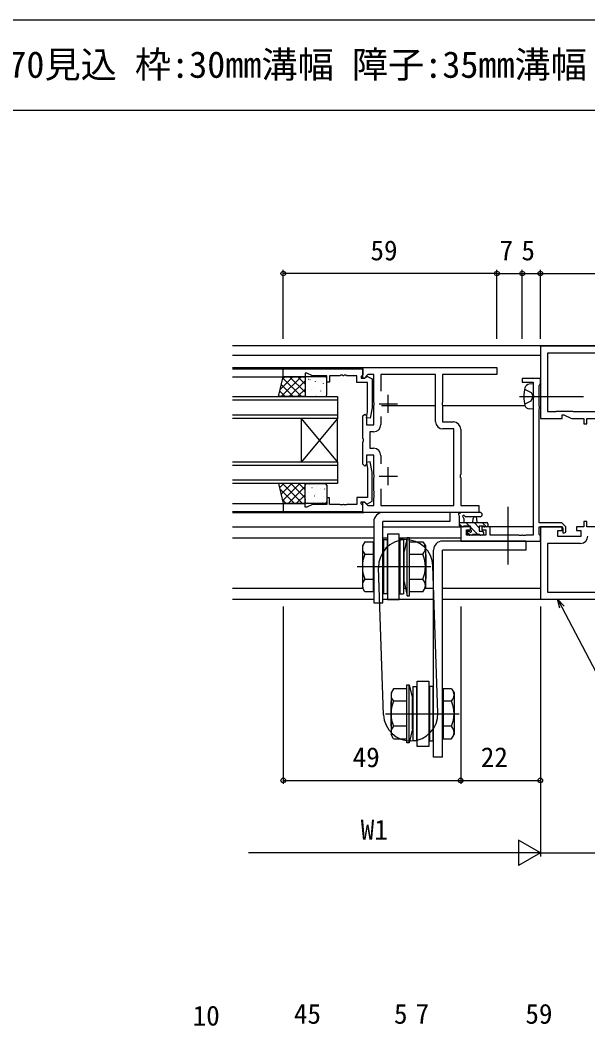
# Model space of a CAD drawing. Units: millimetres, scale not verified. Extents: x -437 to 438, y -344 to 341.
# Drawn here: x -95.2 to 61.6, y 28.5 to 306.3 of the extents above; entities that cross this region are included whole.
import ezdxf
from ezdxf.enums import TextEntityAlignment as Align

# ---------------------------------------------------------------- set-up
doc = ezdxf.new("R2010")
doc.units = ezdxf.units.MM
doc.header["$LTSCALE"] = 2
for name, color, linetype in [('0-1_USER1', 3, 'Continuous'), ('0-2_YKK_11', 7, 'Continuous'), ('0-3_YKK_12', 2, 'Continuous'), ('0-4_YKK_13', 4, 'Continuous'), ('0-6_YKK_D', 6, 'Continuous'), ('0-7_YKK_ZWAK', 7, 'Continuous')]:
    doc.layers.add(name, color=color, linetype=linetype)
doc.styles.add('ＭＳ ゴシック', font='')
doc.styles.get('ＭＳ ゴシック').set_extended_font_data('MS Gothic')

msp = doc.modelspace()

# ---------------------------------------------------------------- linework, layer by layer
at = {"layer": '0-2_YKK_11'}
for p, q in [((3.999, 200.3), (8.999, 200.3)), ((6.499, 197.8), (6.499, 202.8)), ((4.429, 196.838), (4.429, 194.57)), ((4.429, 186.03), (4.429, 183.762)), ((6.499, 177.8), (6.499, 182.8)), ((3.999, 180.3), (8.999, 180.3))]:
    msp.add_line(p, q, dxfattribs=at)
for points in [[(108.499, 216.2), (48.499, 216.2), (48.499, 196.3), (54.499, 196.3), (54.499, 197.3), (54.999, 197.3), (57.143, 196.3), (60.499, 196.3), (60.499, 194.8), (61.299, 194.8), (61.299, 196.3), (77.499, 196.3)], [(81.665, 198.23), (99.426, 198.23), (99.576, 198.3), (103.999, 198.3), (104.149, 198.23), (106.569, 198.23), (106.569, 214.27), (50.429, 214.27), (50.429, 198.23), (52.848, 198.23), (52.999, 198.3), (57.421, 198.3), (57.571, 198.23), (75.333, 198.23)], [(-0.501, 210.3), (36.499, 210.3), (36.499, 208.37), (21.499, 208.37), (21.499, 200.758), (21.379, 200.575), (21.379, 200.025), (21.499, 199.842), (21.499, 195.3), (24.499, 195.3)], [(2.499, 199.842), (2.619, 200.025), (2.619, 200.575), (2.499, 200.758), (2.499, 208.37), (0.893, 208.37), (-0.131, 207.346), (-0.501, 207.5), (-0.501, 210.3)], [(19.569, 195.37), (19.569, 208.37), (4.429, 208.37), (4.429, 203.762)], [(48.214, 199.664), (48.129, 199.827), (48.129, 205.401), (48.314, 205.601), (48.499, 205.8), (48.499, 207.3), (43.499, 207.3), (43.499, 206.3), (46.499, 206.3), (46.499, 202.758), (46.619, 202.575), (46.619, 202.025), (46.499, 201.842)], [(46.499, 201.842), (46.499, 164.03), (44.457, 164.03), (44.274, 163.91), (43.724, 163.91), (43.54, 164.03), (43.457, 164.03), (43.274, 163.91), (42.724, 163.91), (42.54, 164.03), (34.599, 164.03), (34.599, 166.3), (32.299, 166.3), (32.299, 165.5), (33.399, 165.5), (33.399, 164.03), (28.129, 164.03), (28.129, 165.5), (29.299, 165.5), (29.299, 166.3), (26.499, 166.3), (26.499, 162.4), (48.499, 162.4), (48.499, 163.83), (48.314, 164.029), (48.129, 164.229), (48.129, 166.3), (54.399, 166.3), (54.699, 166), (54.699, 164.69), (54.884, 164.572), (55.499, 164.859), (55.499, 166.331), (54.43, 167.4), (48.129, 167.4), (48.129, 198.773), (48.214, 198.936), (48.299, 199.1), (48.299, 199.5), (48.214, 199.664)], [(26.499, 193.3), (26.499, 180.758), (26.379, 180.575), (26.379, 180.025), (26.499, 179.842), (26.499, 172.23), (31.499, 172.23), (31.499, 170.3), (-0.501, 170.3), (-0.501, 173.1), (-0.131, 173.254), (0.893, 172.23), (2.499, 172.23), (2.499, 174.342), (2.619, 174.525), (2.619, 175.075), (2.499, 175.258), (2.499, 175.342), (2.619, 175.525), (2.619, 176.075), (2.499, 176.258), (2.499, 179.842), (2.619, 180.025), (2.619, 180.575), (2.499, 180.758), (2.499, 186.1), (0.499, 186.1), (0.499, 183.6), (-0.001, 183.1), (-0.501, 183.6), (-0.501, 189.842), (-0.381, 190.025), (-0.381, 190.575), (-0.501, 190.758), (-0.501, 197), (-0.001, 197.5), (0.499, 197), (0.499, 194.5), (2.499, 194.5), (2.499, 199.842)], [(2.429, 192.57), (1.429, 192.57), (1.429, 188.03), (2.429, 188.03)], [(4.429, 176.838), (4.429, 172.23), (24.569, 172.23), (24.569, 193.37), (21.569, 193.37)], [(77.499, 166.3), (61.299, 166.3), (61.299, 167.8), (60.499, 167.8), (60.499, 166.3), (58.499, 166.3), (58.499, 165.3), (59.699, 165.3), (59.699, 163.7), (53.299, 163.7), (53.299, 165.3), (54.499, 165.3), (54.499, 166.3), (48.499, 166.3), (48.499, 146.4), (108.499, 146.4)], [(50.429, 148.33), (106.569, 148.33), (106.569, 161.77), (97.369, 161.77)], [(59.629, 161.77), (50.429, 161.77), (50.429, 148.33)]]:
    msp.add_lwpolyline(points, dxfattribs=at)
for points in [[(-22.501, 210), (-0.501, 210), (-0.501, 208.37), (-0.801, 208.07), (-1.001, 207.87), (-1.001, 207.4), (-0.051, 207.4), (0.449, 207.9), (0.786, 207.9), (1.999, 207.2), (1.999, 199.192), (1.491, 196.313), (0.506, 196.487), (0.799, 198.145), (0.799, 206.2), (-2.201, 206.2), (-2.201, 208.07), (-4.993, 208.07), (-5.176, 208.19), (-5.726, 208.19), (-5.91, 208.07), (-5.993, 208.07), (-6.176, 208.19), (-6.726, 208.19), (-6.91, 208.07), (-9.701, 208.07), (-9.701, 206.3), (-10.501, 206.3), (-10.501, 208.07), (-14.436, 208.07), (-16.001, 208.8), (-16.501, 208.8), (-16.501, 207.8), (-22.501, 207.8)], [(-22.501, 170.6), (-0.501, 170.6), (-0.501, 172.23), (-0.801, 172.53), (-1.001, 172.73), (-1.001, 173.2), (-0.051, 173.2), (0.449, 172.7), (0.786, 172.7), (1.999, 173.4), (1.999, 181.408), (1.491, 184.287), (0.506, 184.113), (0.799, 182.455), (0.799, 174.4), (-2.201, 174.4), (-2.201, 172.53), (-4.993, 172.53), (-5.176, 172.41), (-5.726, 172.41), (-5.91, 172.53), (-5.993, 172.53), (-6.176, 172.41), (-6.726, 172.41), (-6.91, 172.53), (-9.701, 172.53), (-9.701, 174.3), (-10.501, 174.3), (-10.501, 172.53), (-14.436, 172.53), (-16.001, 171.8), (-16.501, 171.8), (-16.501, 172.8), (-22.501, 172.8)]]:
    msp.add_lwpolyline(points, close=True, dxfattribs=at)
for centre, start, end in [((2.429, 194.57), 270, 359.99998), ((21.569, 195.37), 180, 269.99998), ((24.499, 193.3), 359.99998, 89.99996), ((2.429, 186.03), 359.99998, 89.99996), ((59.629, 163.77), 270, 359.99998)]:
    msp.add_arc(centre, 2, start, end, dxfattribs=at)
at = {"layer": '0-3_YKK_12'}
for p, q in [((193.499, 216.3), (-36.501, 216.3)), ((48.499, 213.7), (-36.501, 213.7)), ((-36.554, 210.3), (-0.301, 210.3)), ((-36.501, 210), (-22.201, 210)), ((-36.501, 207.8), (-22.542, 207.8)), ((-7.504, 201.3), (-36.501, 201.3)), ((-36.501, 197.3), (-7.504, 197.3)), ((19.569, 199.8), (4.612, 199.8)), ((44.253, 199.8), (21.499, 199.8)), ((-7.504, 196.3), (-36.501, 196.3)), ((-17.504, 184.3), (-17.504, 196.3)), ((-7.504, 184.3), (-17.504, 196.3)), ((-7.504, 196.3), (-17.504, 184.3)), ((-7.504, 184.3), (-7.504, 196.3)), ((-7.504, 183.3), (-36.501, 183.3)), ((-36.501, 179.3), (-7.504, 179.3)), ((-7.504, 178.3), (-36.501, 178.3)), ((-36.501, 172.8), (-22.501, 172.8)), ((-36.554, 170.3), (-0.301, 170.3)), ((-36.501, 170.6), (-22.201, 170.6)), ((-36.501, 166.3), (2.499, 166.3)), ((4.999, 166.3), (26.429, 166.3)), ((46.499, 166.3), (33.729, 166.3)), ((-36.501, 163.3), (2.499, 163.3)), ((4.999, 163.3), (6.319, 163.3)), ((9.519, 163.3), (26.499, 163.3)), ((-0.517, 149.3), (-36.501, 149.3)), ((2.499, 149.3), (2.339, 149.3)), ((5.159, 149.3), (4.999, 149.3)), ((6.319, 149.3), (6.159, 149.3)), ((9.679, 149.3), (9.519, 149.3)), ((11.265, 149.3), (10.679, 149.3)), ((18.999, 149.3), (16.594, 149.3)), ((48.499, 149.3), (21.499, 149.3)), ((2.499, 146.3), (-36.501, 146.3)), ((18.999, 146.3), (4.999, 146.3)), ((135.499, 146.3), (21.499, 146.3))]:
    msp.add_line(p, q, dxfattribs=at)
for points in [[(-36.501, 202.3), (-7.504, 202.3), (-7.504, 196.3)], [(-36.501, 184.3), (-7.504, 184.3), (-7.504, 178.3)]]:
    msp.add_lwpolyline(points, dxfattribs=at)
at = {"layer": '0-4_YKK_13'}
for p, q in [((-23.361, 204.271), (-19.832, 207.8)), ((-23.087, 202.3), (-17.587, 207.8)), ((-22.638, 207.239), (-22.077, 207.8)), ((-22.603, 207.384), (-17.519, 202.3)), ((-20.842, 202.3), (-16.501, 206.64)), ((-20.774, 207.8), (-16.501, 203.527)), ((-18.529, 207.8), (-16.501, 205.772)), ((-16.501, 207.3), (-16.501, 202.8)), ((-11.001, 207.8), (-16.001, 207.8)), ((-15.609, 207.128), (-15.585, 207.084)), ((-15.14, 207.039), (-15.051, 206.992)), ((-13.719, 206.537), (-13.695, 206.493)), ((-12.9, 206.338), (-12.893, 206.331)), ((-11.528, 205.894), (-11.504, 205.85)), ((-10.501, 202.8), (-10.501, 207.3)), ((46.499, 205.8), (45.379, 205.702)), ((46.499, 205.8), (46.499, 198.8)), ((-23.482, 203.773), (-22.009, 202.3)), ((-23.042, 205.578), (-19.764, 202.3)), ((-18.597, 202.3), (-16.501, 204.395)), ((-16.343, 205.103), (-16.319, 205.06)), ((-14.622, 204.285), (-14.615, 204.278)), ((-14.152, 204.46), (-14.128, 204.417)), ((-12.262, 203.869), (-12.238, 203.825)), ((-16.001, 202.3), (-11.001, 202.3)), ((-14.886, 202.436), (-14.862, 202.392)), ((-13.486, 202.47), (-13.397, 202.423)), ((-12.417, 202.31), (-12.41, 202.303)), ((42.745, 202.3), (60.425, 202.3)), ((46.499, 198.8), (45.379, 198.898)), ((-23.557, 177.134), (-22.391, 178.3)), ((-23.117, 175.329), (-20.146, 178.3)), ((-22.705, 178.3), (-17.205, 172.8)), ((-22.678, 173.523), (-17.901, 178.3)), ((-20.46, 178.3), (-16.501, 174.341)), ((-18.215, 178.3), (-16.501, 176.586)), ((-16.001, 178.3), (-11.001, 178.3)), ((-15.179, 178.027), (-15.156, 177.983)), ((-23.484, 176.833), (-19.45, 172.8)), ((-21.156, 172.8), (-16.501, 177.454)), ((-18.911, 172.8), (-16.501, 175.209)), ((-16.501, 173.3), (-16.501, 177.8)), ((-16.398, 177.113), (-16.391, 177.107)), ((-15.612, 175.95), (-15.588, 175.906)), ((-14.622, 177.205), (-14.533, 177.158)), ((-13.722, 175.359), (-13.698, 175.315)), ((-12.988, 177.384), (-12.964, 177.34)), ((-12.211, 176.958), (-12.203, 176.951)), ((-11.098, 176.792), (-11.074, 176.748)), ((-10.501, 177.8), (-10.501, 173.3)), ((-22.761, 173.866), (-21.695, 172.8)), ((-16.666, 172.8), (-16.501, 172.964)), ((-16.346, 173.925), (-16.322, 173.881)), ((-11.001, 172.8), (-16.001, 172.8)), ((-15.915, 173.086), (-15.908, 173.079)), ((-14.154, 173.282), (-14.13, 173.238)), ((-13.933, 174.905), (-13.925, 174.898)), ((-11.728, 172.93), (-11.72, 172.923)), ((-11.53, 174.716), (-11.507, 174.672)), ((23.499, 170.3), (4.999, 170.3)), ((23.499, 170.3), (23.499, 167.8)), ((31.857, 170.3), (26.694, 170.3)), ((39.499, 171.9), (39.499, 155.9)), ((4.999, 145.3), (4.999, 167.8)), ((23.499, 167.8), (4.999, 167.8)), ((26.129, 166.6), (26.129, 169.28)), ((26.129, 167.5), (33.729, 167.5)), ((26.883, 166.3), (26.129, 167.054)), ((27.329, 168.68), (27.329, 167.5)), ((31.857, 169.1), (27.895, 169.097)), ((28.928, 166.5), (27.928, 167.5)), ((29.829, 167.5), (29.931, 168.644)), ((31.629, 166.045), (30.173, 167.5)), ((31.029, 167.5), (30.927, 168.644)), ((33.618, 166.3), (32.418, 167.5)), ((34.013, 167.296), (33.825, 167.484)), ((34.029, 167.2), (34.029, 166.6)), ((6.319, 164.3), (6.319, 146.3)), ((9.519, 164.3), (6.319, 164.3)), ((9.519, 146.3), (9.519, 164.3)), ((27.029, 166.3), (26.429, 166.3)), ((29.183, 164), (28.195, 164.988)), ((28.716, 164.088), (28.216, 164.588)), ((28.429, 165.1), (28.768, 165.1)), ((29.529, 164), (28.929, 164)), ((31.228, 164.2), (29.229, 166.2)), ((31.829, 164.2), (29.729, 164.2)), ((32.529, 164), (32.029, 164)), ((32.825, 164.849), (32.573, 165.1)), ((32.829, 164.8), (32.829, 164.3)), ((33.729, 166.3), (33.129, 166.3)), ((0.019, 162.228), (-0.661, 161.05)), ((0.019, 162.228), (2.339, 162.228)), ((2.339, 162.228), (2.339, 148.372)), ((5.159, 162.8), (5.159, 147.8)), ((5.159, 162.8), (6.159, 162.8)), ((6.159, 162.8), (6.159, 147.8)), ((9.679, 162.8), (9.679, 147.8)), ((10.679, 162.8), (9.679, 162.8)), ((10.679, 162.8), (10.679, 147.8)), ((12.339, 163.3), (11.739, 163.3)), ((12.339, 147.3), (12.339, 163.3)), ((44.499, 162.4), (21.499, 162.4)), ((44.499, 162.4), (44.499, 159.9)), ((-0.661, 161.05), (-0.661, 149.55)), ((0.019, 158.764), (2.339, 158.764)), ((10.839, 151.1), (10.839, 159.5)), ((12.339, 158.764), (16.059, 158.764)), ((16.739, 161.05), (16.739, 149.55)), ((16.839, 158.624), (16.739, 158.724)), ((16.839, 158.624), (16.839, 151.977)), ((18.999, 102.7), (18.999, 159.9)), ((21.499, 102.7), (21.499, 159.9)), ((44.499, 159.9), (21.499, 159.9)), ((18.239, 155.3), (-2.061, 155.3)), ((5.183, 114.449), (3.823, 155.049)), ((20.174, 114.951), (18.815, 155.551)), ((0.019, 151.836), (2.339, 151.836)), ((12.339, 151.836), (16.059, 151.836)), ((16.839, 151.977), (16.739, 151.877)), ((0.019, 148.372), (-0.661, 149.55)), ((2.339, 148.372), (0.019, 148.372)), ((6.159, 147.8), (5.159, 147.8)), ((9.679, 147.8), (10.679, 147.8)), ((16.059, 148.372), (12.339, 148.372)), ((16.059, 148.372), (16.739, 149.55)), ((6.319, 146.3), (9.519, 146.3)), ((11.659, 106.7), (11.659, 122.7)), ((11.659, 122.7), (12.259, 122.7)), ((14.479, 105.7), (14.479, 123.7)), ((14.479, 123.7), (17.679, 123.7)), ((17.679, 123.7), (17.679, 105.7)), ((7.259, 120.45), (7.259, 108.95)), ((13.319, 122.2), (13.319, 107.2)), ((13.319, 122.2), (14.319, 122.2)), ((14.319, 122.2), (14.319, 107.2)), ((17.839, 122.2), (17.839, 107.2)), ((18.839, 122.2), (17.839, 122.2)), ((18.839, 122.2), (18.839, 107.2)), ((21.659, 121.628), (21.659, 107.772)), ((23.978, 121.628), (21.659, 121.628)), ((23.978, 121.628), (24.659, 120.45)), ((24.659, 120.45), (24.659, 108.95)), ((7.159, 118.023), (7.259, 118.123)), ((7.159, 118.023), (7.159, 111.376)), ((11.659, 118.164), (7.939, 118.164)), ((13.159, 110.5), (13.159, 118.9)), ((23.978, 118.164), (21.659, 118.164)), ((5.759, 114.7), (26.059, 114.7)), ((7.159, 111.376), (7.259, 111.276)), ((11.659, 111.236), (7.939, 111.236)), ((23.978, 111.236), (21.659, 111.236)), ((7.939, 107.772), (7.259, 108.95)), ((23.978, 107.772), (24.659, 108.95)), ((7.939, 107.772), (11.659, 107.772)), ((14.319, 107.2), (13.319, 107.2)), ((17.679, 105.7), (14.479, 105.7)), ((17.839, 107.2), (18.839, 107.2)), ((21.659, 107.772), (23.978, 107.772)), ((21.499, 102.7), (18.999, 102.7))]:
    msp.add_line(p, q, dxfattribs=at)
for points in [[(-23.841, 202.3), (-22.501, 207.8), (-16.501, 207.8), (-16.501, 202.3)], [(-23.841, 178.3), (-22.501, 172.8), (-16.501, 172.8), (-16.501, 178.3)]]:
    msp.add_lwpolyline(points, close=True, dxfattribs=at)
for points in [[(44.135, 204.35), (45.95, 203.445), (46.559, 202.3)], [(44.135, 200.25), (45.95, 201.155), (46.559, 202.3)], [(2.499, 167.8), (2.499, 145.3), (4.999, 145.3)], [(29.229, 165.561), (29.229, 166.5), (27.229, 166.5)], [(32.929, 166.5), (31.629, 166.5), (31.629, 165.1), (32.529, 165.1)], [(11.739, 147.3), (11.739, 163.3), (10.839, 159.5)], [(12.339, 162.228), (16.059, 162.228), (16.739, 161.05)], [(10.839, 151.1), (11.739, 147.3), (12.339, 147.3)], [(12.259, 106.7), (12.259, 122.7), (13.159, 118.9)], [(11.659, 121.628), (7.939, 121.628), (7.259, 120.45)], [(13.159, 110.5), (12.259, 106.7), (11.659, 106.7)]]:
    msp.add_lwpolyline(points, dxfattribs=at)
for centre, radius, start, end in [((-16.006, 207.304), 0.496, 89.49494, 180.50506), ((-11.001, 207.3), 0.5, 0.01621, 90), ((45.493, 204.407), 1.3, 95, 164.11915), ((52.899, 202.3), 9, 164.11915, 195.88085), ((-16.001, 202.8), 0.5, 180, 270), ((-11.001, 202.8), 0.5, 270, 360), ((45.493, 200.193), 1.3, 195.88085, 265), ((-16.001, 177.8), 0.5, 90, 180), ((-11.001, 177.8), 0.5, 0, 90), ((-16.006, 173.296), 0.496, 179.49494, 270.50506), ((-11.001, 173.3), 0.5, 270, 359.98379), ((4.999, 167.8), 2.5, 90, 180), ((26.129, 169.8), 0.3, 79.47122, 240), ((25.829, 169.28), 0.3, 0, 60), ((26.238, 170.39), 0.3, 259.47122, 319.47122), ((26.694, 170), 0.3, 90, 139.47122), ((27.329, 169.2), 0.3, 19.18976, 240), ((31.856, 169.7), 0.6, 270.04023, 90.04023), ((27.029, 168.68), 0.3, 0, 60), ((27.895, 169.397), 0.3, 199.18976, 270.04023), ((30.429, 168.6), 0.5, 5.09207, 174.90793), ((33.729, 167.2), 0.3, 0, 90), ((26.429, 166.6), 0.3, 180, 270), ((27.029, 166.5), 0.2, 270, 0), ((28.429, 164.8), 0.3, 90, 225), ((28.929, 164.3), 0.3, 225, 270), ((28.768, 164.8), 0.3, 33.05573, 90), ((29.229, 165.1), 0.25, 213.05573, 56.94427), ((29.529, 165.561), 0.3, 180, 236.94427), ((29.529, 164.2), 0.2, 270, 0), ((32.029, 164.2), 0.2, 180, 270), ((32.529, 164.8), 0.3, 0, 90), ((32.529, 164.3), 0.3, 270, 0), ((33.129, 166.5), 0.2, 180, 270), ((33.729, 166.6), 0.3, 270, 0), ((1.884, 160.496), 2.545, 162.88329, 222.88329), ((11.319, 155.3), 7.5, 1.9183, 181.9183), ((14.194, 160.496), 2.545, 317.11671, 17.11671), ((21.499, 159.9), 2.5, 90, 180), ((8.499, 155.3), 9.161, 157.78069, 202.21931), ((7.578, 155.3), 9.161, 337.78069, 22.21931), ((1.884, 150.104), 2.545, 137.11671, 197.11671), ((14.194, 150.104), 2.545, 342.88329, 42.88329), ((9.804, 119.896), 2.545, 162.88329, 222.88329), ((22.113, 119.896), 2.545, 317.11671, 17.11671), ((16.419, 114.7), 9.161, 157.78069, 202.21931), ((15.498, 114.7), 9.161, 337.78069, 22.21931), ((12.679, 114.7), 7.5, 181.9183, 1.9183), ((9.804, 109.504), 2.545, 137.11671, 197.11671), ((22.113, 109.504), 2.545, 342.88329, 42.88329)]:
    msp.add_arc(centre, radius, start, end, dxfattribs=at)
at = {"layer": '0-6_YKK_D'}
for p, q in [((-22.501, 218.3), (-22.501, 237.3)), ((36.499, 236.3), (-22.501, 236.3)), ((36.499, 218.3), (36.499, 237.3)), ((36.499, 218.3), (36.499, 237.3)), ((36.499, 236.3), (43.499, 236.3)), ((43.499, 218.3), (43.499, 237.3)), ((43.499, 218.3), (43.499, 237.3)), ((43.499, 236.3), (48.499, 236.3)), ((48.499, 218.3), (48.499, 237.3)), ((48.499, 218.3), (48.499, 237.3)), ((48.499, 236.3), (108.499, 236.3)), ((-22.501, 144.3), (-22.501, 95.3)), ((26.499, 144.3), (26.499, 95.3)), ((26.499, 144.3), (26.499, 95.3)), ((48.499, 144.3), (48.499, 95.3)), ((48.499, 144.3), (48.499, 75.3)), ((-22.501, 96.3), (26.499, 96.3)), ((26.499, 96.3), (48.499, 96.3)), ((48.499, 76.3), (42.436, 79.8)), ((42.436, 79.8), (42.436, 72.8)), ((41.499, 76.3), (-32.135, 76.3)), ((48.499, 76.3), (36.374, 76.3)), ((48.499, 76.3), (42.436, 72.8)), ((48.499, 76.3), (108.499, 76.3))]:
    msp.add_line(p, q, dxfattribs=at)
for points in [[(53.843, 143.825), (53.262, 146.4), (55.053, 144.46)], [(53.262, 146.4), (54.448, 144.143), (63.823, 126.3)]]:
    msp.add_lwpolyline(points, dxfattribs=at)
for centre in [(-22.501, 236.3), (36.499, 236.3), (36.499, 236.3), (43.499, 236.3), (43.499, 236.3), (48.499, 236.3), (48.499, 236.3), (-22.501, 96.3), (26.499, 96.3), (26.499, 96.3), (48.499, 96.3)]:
    msp.add_circle(centre, 0.637, dxfattribs=at)
at = {"layer": '0-7_YKK_ZWAK'}
for p, q in [((438.3, 306.3), (-436.7, 306.3)), ((438.3, 281.3), (-436.7, 281.3))]:
    msp.add_line(p, q, dxfattribs=at)

# ---------------------------------------------------------------- texts
at = {"layer": '0-1_USER1', "style": 'ＭＳ ゴシック'}
msp.add_text('外倒し窓【排煙窓・露出オペレーター仕様】70見込 枠:30mm溝幅 障子:35mm溝幅', height=7.331, dxfattribs=at).set_placement((-298.439, 288.158), align=Align.BOTTOM_LEFT)
at = {"layer": '0-6_YKK_D', "style": 'ＭＳ ゴシック'}
for s, p in [('59', (1.565, 238.3)), ('7', (37.25, 238.3)), ('5', (43.271, 238.3)), ('49', (-3.349, 98.3)), ('22', (32.044, 98.3)), ('W1', (-1.114, 78.3)), ('10', (-47.538, 26.926)), ('45', (-19.569, 27.426)), ('5', (8.073, 27.426)), ('7', (14.051, 27.426)), ('59', (44.367, 27.426))]:
    msp.add_text(s, height=5.499, dxfattribs=at).set_placement(p, align=Align.BOTTOM_LEFT)

doc.saveas('drawing.dxf')
